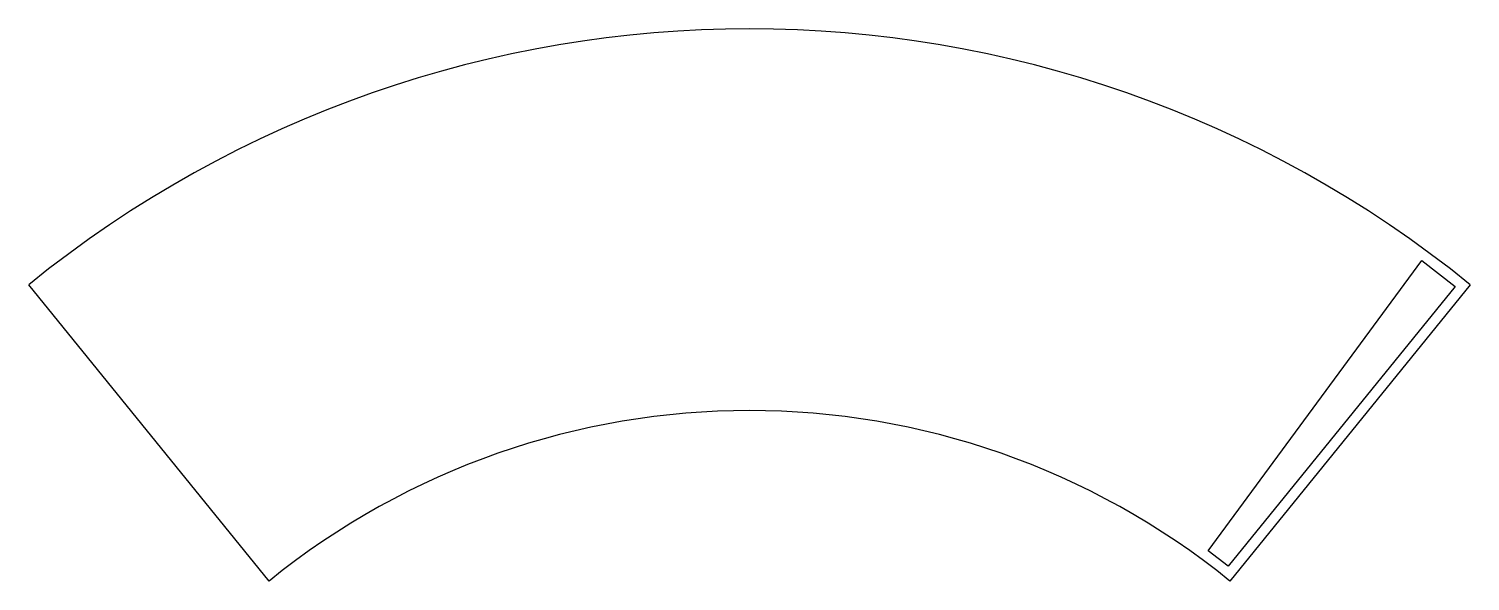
# Model space of a CAD drawing. Header units: millimetres. Extents: x 0 to 271, y 0 to 104.
import ezdxf

# ---------------------------------------------------------------- set-up
doc = ezdxf.new("R2010")
doc.units = ezdxf.units.MM
doc.layers.add('CUT', color=1, linetype='CONTINUOUS')
doc.layers.add('GLUE', color=2, linetype='CONTINUOUS')

msp = doc.modelspace()

# ---------------------------------------------------------------- linework, layer by layer
at = {"layer": 'CUT'}
for p, q in [((45.1, 0), (0, 55.597)), ((270.601, 55.597), (225.501, 0))]:
    msp.add_line(p, q, dxfattribs=at)
for radius in [214.767, 143.178]:
    msp.add_arc((135.301, -111.193), radius, 50.951, 129.049, dxfattribs=at)
at = {"layer": 'GLUE'}
for p, q in [((221.414, 5.688), (261.505, 60.103)), ((261.505, 60.103), (267.797, 55.284)), ((267.797, 55.284), (225.177, 2.82)), ((225.177, 2.82), (221.414, 5.688))]:
    msp.add_line(p, q, dxfattribs=at)

doc.saveas('drawing.dxf')
